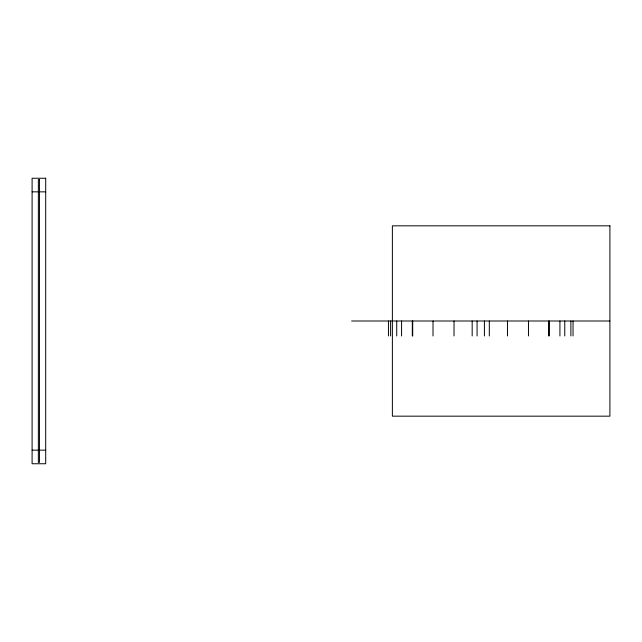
<?xml version="1.0" encoding="UTF-8"?>
<svg xmlns="http://www.w3.org/2000/svg" width="642" height="642" viewBox="0 0 642 642"><rect width="100%" height="100%" fill="white"/><g stroke="black" fill="none" stroke-linecap="round" stroke-linejoin="round"><path stroke-width="0.96" d="M32.1 191.846L45.694 191.846M351.591 321L609.9 321M32.1 450.154L45.694 450.154M573.041 321L573.041 335.959M570.882 321L570.882 335.959M564.767 321L564.767 335.959M559.92 321L559.92 335.959M549.183 321L549.183 335.959M548.79 321L548.79 335.959M528.47 321L528.47 335.959M507.469 321L507.469 335.959M489.316 321L489.316 335.959M484.413 321L484.413 335.959M477.07 321L477.07 335.959M472.175 321L472.175 335.959M454.022 321L454.022 335.959M433.013 321L433.013 335.959M412.702 321L412.702 335.959M412.3 321L412.3 335.959M401.571 321L401.571 335.959M396.724 321L396.724 335.959M390.601 321L390.601 335.959M388.45 321L388.45 335.959M45.694 178.251L32.1 178.251L32.1 463.749L45.694 463.749L45.694 178.251M39.443 179.608L38.351 179.608L38.351 462.392L39.443 462.392L39.443 179.608M609.9 225.832L392.374 225.832L392.374 416.168L609.9 416.168L609.9 225.832"/></g></svg>
